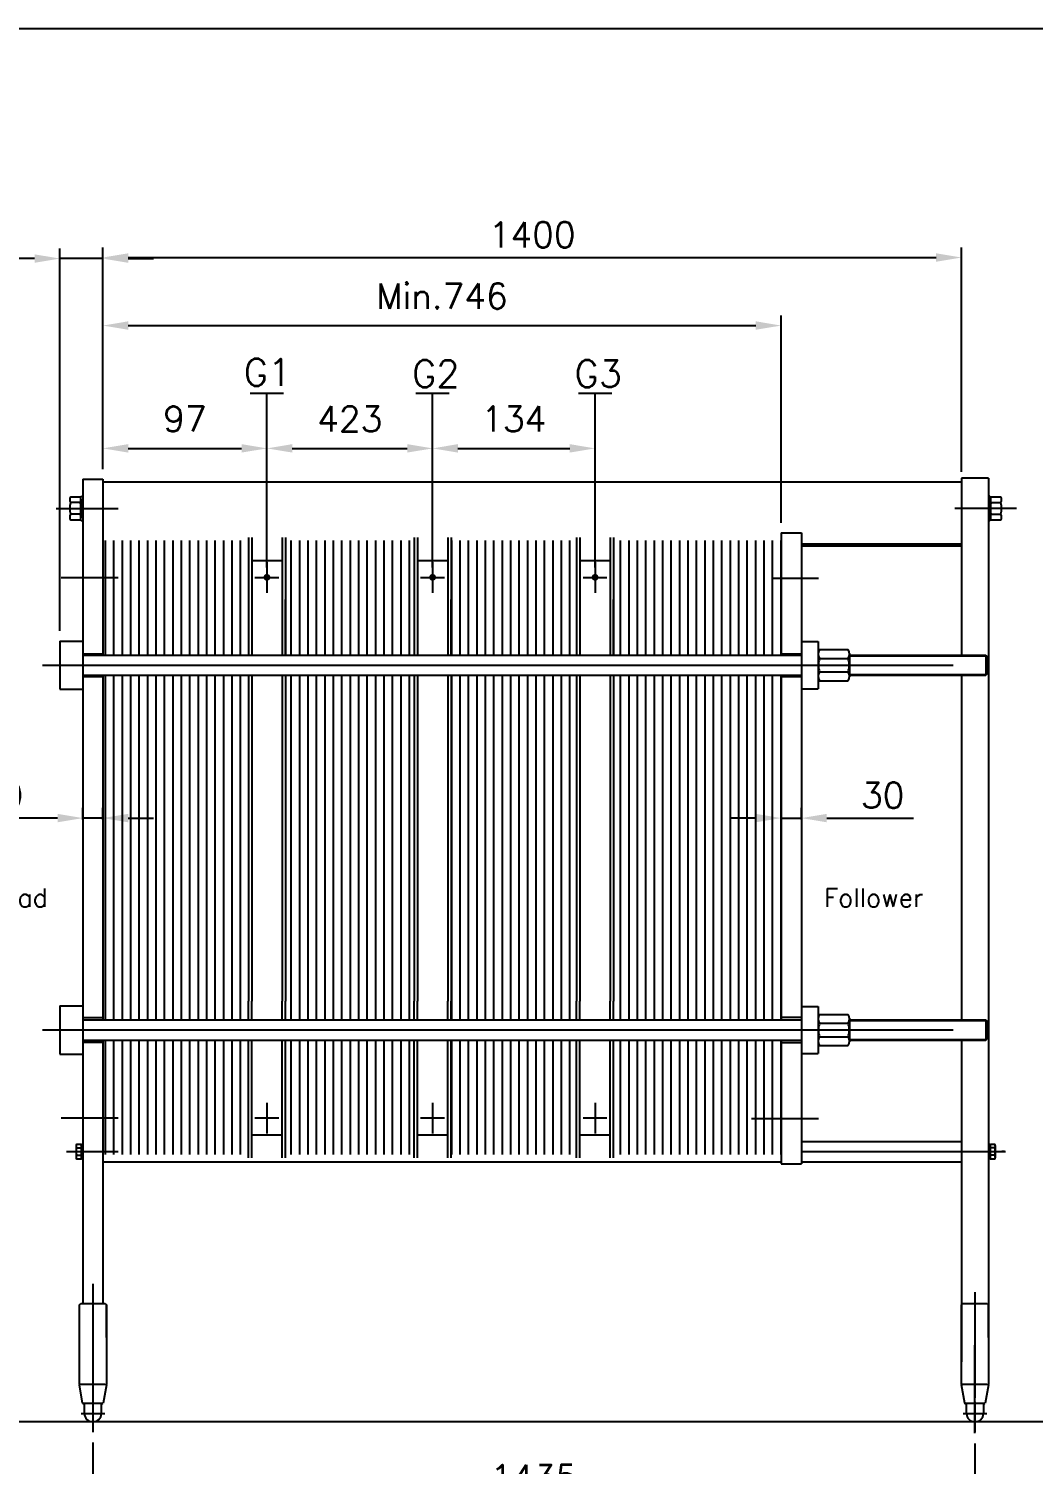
# Model space of a CAD drawing. Extents: x -206 to 10250, y 32 to 7175.
# Drawn here: x 2358 to 4943, y 3481 to 7175 of the extents above; entities that cross this region are included whole.
import ezdxf
from ezdxf.enums import TextEntityAlignment as Align

# ---------------------------------------------------------------- set-up
doc = ezdxf.new("R2010")
doc.units = 0
doc.header["$LTSCALE"] = 187.5
doc.header["$PDSIZE"] = 200
doc.linetypes.add('CENTER', pattern=[2, 1.25, -0.25, 0.25, -0.25])
doc.layers.get('DEFPOINTS').update_dxf_attribs({"linetype": 'CONTINUOUS'})
for name, color, linetype in [('csl', 1, 'CENTER'), ('dim', 1, 'CONTINUOUS'), ('fsl', 3, 'CONTINUOUS'), ('MAINFRAME', 7, 'CONTINUOUS'), ('SECTION4_DIM', 1, 'CONTINUOUS'), ('SECTION4_FSL', 3, 'CONTINUOUS'), ('SECTION4_HATCH', 4, 'CONTINUOUS'), ('SECTION4_TEXT', 2, 'CONTINUOUS'), ('text', 2, 'CONTINUOUS')]:
    doc.layers.add(name, color=color, linetype=linetype)
doc.styles.add('25', font='romans.shx', dxfattribs={"height": 62.5})
doc.styles.get("Standard").update_dxf_attribs({"font": 'romans'})
doc.dimstyles.get("Standard").update_dxf_attribs({"dimscale": 25, "dimtxt": 2.5, "dimasz": 2.5, "dimexe": 1, "dimexo": 1, "dimgap": 0.5, "dimtad": 1, "dimdec": 8, "dimdsep": 46, "dimtxsty": 'STANDARD', "dimcen": 3.5, "dimdle": 2, "dimclrd": 256, "dimclre": 256, "dimclrt": 2, "dimadec": 0, "dimazin": 0, "dimtfac": 0.72, "dimtmove": 0, "dimatfit": 0, "dimfxl": 1, "dimtolj": 1, "dimarcsym": 0})

# ---------------------------------------------------------------- blocks, each defined once
blk = doc.blocks.new('*d25_43')
at = {"layer": 'DEFPOINTS', "color": 0}
for p in [(3815.3, 6095.2), (3397.4, 5806.8), (3815.3, 5802)]:
    blk.add_point(p, dxfattribs=at)
at = {"layer": 'SECTION4_DIM', "lineweight": -2}
for p, q in [((3397.4, 5832.9), (3397.4, 6121.3)), ((3462.5, 6095.2), (3750.1, 6095.2)), ((3815.3, 5828.1), (3815.3, 6121.3))]:
    blk.add_line(p, q, dxfattribs=at)
at = {"layer": 'SECTION4_DIM'}
for points in [[(3462.5, 6106.1), (3462.5, 6084.4), (3397.4, 6095.2)], [(3750.1, 6106.1), (3750.1, 6084.4), (3815.3, 6095.2)]]:
    blk.add_solid(points, dxfattribs=at)
at = {"layer": 'SECTION4_DIM', "color": 2, "insert": (3606.3, 6171), "char_height": 65.19, "attachment_point": 5}
blk.add_mtext('\\A1;134', dxfattribs=at)
blk = doc.blocks.new('*d26_44')
at = {"layer": 'DEFPOINTS', "color": 0}
for p in [(3397.4, 6095.2), (2971.1, 5802), (3397.4, 5806.8)]:
    blk.add_point(p, dxfattribs=at)
at = {"layer": 'SECTION4_DIM', "lineweight": -2}
for p, q in [((2971.1, 5828.1), (2971.1, 6121.3)), ((3036.3, 6095.2), (3332.2, 6095.2)), ((3397.4, 5832.9), (3397.4, 6121.3))]:
    blk.add_line(p, q, dxfattribs=at)
at = {"layer": 'SECTION4_DIM'}
for points in [[(3036.3, 6106.1), (3036.3, 6084.4), (2971.1, 6095.2)], [(3332.2, 6106.1), (3332.2, 6084.4), (3397.4, 6095.2)]]:
    blk.add_solid(points, dxfattribs=at)
at = {"layer": 'SECTION4_DIM', "color": 2, "insert": (3184.2, 6171), "char_height": 65.19, "attachment_point": 5}
blk.add_mtext('\\A1;423', dxfattribs=at)
blk = doc.blocks.new('*d27_45')
at = {"layer": 'DEFPOINTS', "color": 0}
for p in [(2971.1, 6095.2), (2548.8, 6015.9), (2971.1, 5802)]:
    blk.add_point(p, dxfattribs=at)
at = {"layer": 'SECTION4_DIM', "lineweight": -2}
for p, q in [((2548.8, 6041.9), (2548.8, 6121.3)), ((2614, 6095.2), (2905.9, 6095.2)), ((2971.1, 5828.1), (2971.1, 6121.3))]:
    blk.add_line(p, q, dxfattribs=at)
at = {"layer": 'SECTION4_DIM'}
for points in [[(2614, 6106.1), (2614, 6084.4), (2548.8, 6095.2)], [(2905.9, 6106.1), (2905.9, 6084.4), (2971.1, 6095.2)]]:
    blk.add_solid(points, dxfattribs=at)
at = {"layer": 'SECTION4_DIM', "color": 2, "insert": (2759.9, 6171), "char_height": 65.19, "attachment_point": 5}
blk.add_mtext('\\A1;97', dxfattribs=at)
blk = doc.blocks.new('*d30_48')
at = {"layer": 'DEFPOINTS', "color": 0}
for p in [(2523.2, 3563.7), (4792.9, 3561), (4792.9, 3389)]:
    blk.add_point(p, dxfattribs=at)
at = {"layer": 'DIM', "lineweight": -2}
for p, q in [((2523.2, 3537.7), (2523.2, 3362.9)), ((4792.9, 3534.9), (4792.9, 3362.9)), ((2588.3, 3389), (4727.7, 3389))]:
    blk.add_line(p, q, dxfattribs=at)
at = {"layer": 'DIM'}
for points in [[(2588.3, 3399.8), (2588.3, 3378.1), (2523.2, 3389)], [(4727.7, 3399.8), (4727.7, 3378.1), (4792.9, 3389)]]:
    blk.add_solid(points, dxfattribs=at)
at = {"layer": 'DIM', "color": 2, "insert": (3658, 3447.6), "char_height": 65.19, "attachment_point": 5}
blk.add_mtext('\\A1;1435', dxfattribs=at)
blk = doc.blocks.new('*d32_50')
at = {"layer": 'DEFPOINTS', "color": 0}
for p in [(4758.2, 6586.3), (2548.8, 6015.9), (4758.2, 6008.5)]:
    blk.add_point(p, dxfattribs=at)
at = {"layer": 'DIM', "lineweight": -2}
for p, q in [((2548.8, 6041.9), (2548.8, 6612.4)), ((4758.2, 6034.6), (4758.2, 6612.4)), ((2614, 6586.3), (4693, 6586.3))]:
    blk.add_line(p, q, dxfattribs=at)
at = {"layer": 'DIM'}
for points in [[(2614, 6597.1), (2614, 6575.4), (2548.8, 6586.3)], [(4693, 6597.1), (4693, 6575.4), (4758.2, 6586.3)]]:
    blk.add_solid(points, dxfattribs=at)
at = {"layer": 'DIM', "color": 2, "insert": (3653.5, 6645), "char_height": 65.19, "attachment_point": 5}
blk.add_mtext('\\A1;1400', dxfattribs=at)
blk = doc.blocks.new('*d33_51')
at = {"layer": 'DEFPOINTS', "color": 0}
for p in [(4294.2, 6411.2), (2548.8, 6015.9), (4294.2, 5877.7)]:
    blk.add_point(p, dxfattribs=at)
at = {"layer": 'DIM', "lineweight": -2}
for p, q in [((2548.8, 6041.9), (2548.8, 6437.3)), ((4294.2, 5903.7), (4294.2, 6437.3)), ((2614, 6411.2), (4229, 6411.2))]:
    blk.add_line(p, q, dxfattribs=at)
at = {"layer": 'DIM'}
for points in [[(2614, 6422.1), (2614, 6400.4), (2548.8, 6411.2)], [(4229, 6422.1), (4229, 6400.4), (4294.2, 6411.2)]]:
    blk.add_solid(points, dxfattribs=at)
at = {"layer": 'DIM', "color": 2, "insert": (3421.5, 6487), "char_height": 65.186, "attachment_point": 5}
blk.add_mtext('\\A1;Min.746', dxfattribs=at)
blk = doc.blocks.new('*d1_19')
at = {"layer": 'DEFPOINTS', "color": 0}
for p in [(5761.9, 4372.7), (5398.2, 3590.9), (5570.6, 3590.9)]:
    blk.add_point(p, dxfattribs=at)
at = {"layer": 'DIM', "lineweight": -2}
for p, q in [((5735.8, 4372.7), (5372.1, 4372.7)), ((5398.2, 4307.6), (5398.2, 3656.1)), ((5544.6, 3590.9), (5372.1, 3590.9))]:
    blk.add_line(p, q, dxfattribs=at)
at = {"layer": 'DIM'}
for points in [[(5387.3, 4307.6), (5409, 4307.6), (5398.2, 4372.7)], [(5387.3, 3656.1), (5409, 3656.1), (5398.2, 3590.9)]]:
    blk.add_solid(points, dxfattribs=at)
at = {"layer": 'DIM', "color": 2, "insert": (5339.5, 3981.8), "char_height": 65.19, "attachment_point": 5, "rotation": 90}
blk.add_mtext('\\A1;450', dxfattribs=at)
blk = doc.blocks.new('*d2_20')
at = {"layer": 'DEFPOINTS', "color": 0}
for p in [(5100.6, 6015.4), (5784.5, 6015.4), (5684.5, 3590.9)]:
    blk.add_point(p, dxfattribs=at)
at = {"layer": 'DIM', "lineweight": -2}
for p, q in [((5758.4, 6015.4), (5074.5, 6015.4)), ((5100.6, 3656.1), (5100.6, 5950.2)), ((5658.4, 3590.9), (5074.5, 3590.9))]:
    blk.add_line(p, q, dxfattribs=at)
at = {"layer": 'DIM'}
for points in [[(5089.7, 5950.2), (5111.5, 5950.2), (5100.6, 6015.4)], [(5089.7, 3656.1), (5111.5, 3656.1), (5100.6, 3590.9)]]:
    blk.add_solid(points, dxfattribs=at)
at = {"layer": 'DIM', "color": 2, "insert": (5041.9, 4803.2), "char_height": 65.19, "attachment_point": 5, "rotation": 90}
blk.add_mtext('\\A1;1395', dxfattribs=at)
blk = doc.blocks.new('*d3_21')
at = {"layer": 'DEFPOINTS', "color": 0}
for p in [(5688.8, 3564.4), (6297.2, 3563.7), (6297.2, 3357.5)]:
    blk.add_point(p, dxfattribs=at)
at = {"layer": 'DIM', "lineweight": -2}
for p, q in [((5688.8, 3538.4), (5688.8, 3331.5)), ((6297.2, 3537.7), (6297.2, 3331.5)), ((5754, 3357.5), (6232.1, 3357.5))]:
    blk.add_line(p, q, dxfattribs=at)
at = {"layer": 'DIM'}
for points in [[(5754, 3368.4), (5754, 3346.7), (5688.8, 3357.5)], [(6232.1, 3368.4), (6232.1, 3346.7), (6297.2, 3357.5)]]:
    blk.add_solid(points, dxfattribs=at)
at = {"layer": 'DIM', "color": 2, "insert": (5993, 3416.2), "char_height": 65.19, "attachment_point": 5}
blk.add_mtext('\\A1;350', dxfattribs=at)
blk = doc.blocks.new('*d4_22')
at = {"layer": 'DEFPOINTS', "color": 0}
for p in [(2438.4, 6583.6), (2548.8, 6015.9), (2438.4, 5599.5)]:
    blk.add_point(p, dxfattribs=at)
at = {"layer": 'DIM', "lineweight": -2}
for p, q in [((2373.2, 6583.6), (2153.5, 6583.6)), ((2438.4, 5625.6), (2438.4, 6609.6)), ((2548.8, 6583.6), (2438.4, 6583.6)), ((2548.8, 6041.9), (2548.8, 6609.6)), ((2614, 6583.6), (2679.2, 6583.6))]:
    blk.add_line(p, q, dxfattribs=at)
at = {"layer": 'DIM'}
for points in [[(2373.2, 6594.4), (2373.2, 6572.7), (2438.4, 6583.6)], [(2614, 6594.4), (2614, 6572.7), (2548.8, 6583.6)]]:
    blk.add_solid(points, dxfattribs=at)
at = {"layer": 'DIM', "color": 2, "insert": (2230.8, 6642.2), "char_height": 65.19, "attachment_point": 5}
blk.add_mtext('\\A1;60', dxfattribs=at)
blk = doc.blocks.new('*d5_23')
at = {"layer": 'DEFPOINTS', "color": 0}
for p in [(2497.5, 5143.9), (2497.5, 5113.9), (2548.8, 5113.9)]:
    blk.add_point(p, dxfattribs=at)
at = {"layer": 'DIM', "lineweight": -2}
for p, q in [((2432.3, 5143.9), (2209.5, 5143.9)), ((2497.5, 5140), (2497.5, 5170)), ((2548.8, 5143.9), (2497.5, 5143.9)), ((2548.8, 5140), (2548.8, 5170)), ((2614, 5143.9), (2679.2, 5143.9))]:
    blk.add_line(p, q, dxfattribs=at)
at = {"layer": 'DIM'}
for points in [[(2432.3, 5154.8), (2432.3, 5133.1), (2497.5, 5143.9)], [(2614, 5154.8), (2614, 5133.1), (2548.8, 5143.9)]]:
    blk.add_solid(points, dxfattribs=at)
at = {"layer": 'DIM', "color": 2, "insert": (2288.3, 5202.6), "char_height": 65.19, "attachment_point": 5}
blk.add_mtext('\\A1;30', dxfattribs=at)
blk = doc.blocks.new('*d6_24')
at = {"layer": 'DEFPOINTS', "color": 0}
for p in [(4346.3, 5143.9), (4294.2, 5113.9), (4346.3, 5113.9)]:
    blk.add_point(p, dxfattribs=at)
at = {"layer": 'DIM', "lineweight": -2}
for p, q in [((4229, 5143.9), (4163.8, 5143.9)), ((4294.2, 5140), (4294.2, 5170)), ((4294.2, 5143.9), (4346.3, 5143.9)), ((4346.3, 5140), (4346.3, 5170)), ((4411.5, 5143.9), (4634.4, 5143.9))]:
    blk.add_line(p, q, dxfattribs=at)
at = {"layer": 'DIM'}
for points in [[(4229, 5154.8), (4229, 5133.1), (4294.2, 5143.9)], [(4411.5, 5154.8), (4411.5, 5133.1), (4346.3, 5143.9)]]:
    blk.add_solid(points, dxfattribs=at)
at = {"layer": 'DIM', "color": 2, "insert": (4555.5, 5202.6), "char_height": 65.19, "attachment_point": 5}
blk.add_mtext('\\A1;30', dxfattribs=at)
blk = doc.blocks.new('*d7_25')
at = {"layer": 'DEFPOINTS', "color": 0}
for p in [(6123.4, 6465.5), (5862.7, 5882.8), (6123.4, 5882.8)]:
    blk.add_point(p, dxfattribs=at)
at = {"layer": 'DIM', "lineweight": -2}
for p, q in [((5862.7, 5908.9), (5862.7, 6491.6)), ((5927.9, 6465.5), (6058.2, 6465.5)), ((6123.4, 5908.9), (6123.4, 6491.6))]:
    blk.add_line(p, q, dxfattribs=at)
at = {"layer": 'DIM'}
for points in [[(5927.9, 6476.4), (5927.9, 6454.6), (5862.7, 6465.5)], [(6058.2, 6476.4), (6058.2, 6454.6), (6123.4, 6465.5)]]:
    blk.add_solid(points, dxfattribs=at)
at = {"layer": 'DIM', "color": 2, "insert": (6001.8, 6524.2), "char_height": 65.19, "attachment_point": 5}
blk.add_mtext('\\A1;150', dxfattribs=at)
blk = doc.blocks.new('*d8_26')
at = {"layer": 'DEFPOINTS', "color": 0}
for p in [(6332, 6586.2), (5654.1, 5885.1), (6332, 5885.1)]:
    blk.add_point(p, dxfattribs=at)
at = {"layer": 'DIM', "lineweight": -2}
for p, q in [((5654.1, 5911.1), (5654.1, 6612.3)), ((6332, 5911.1), (6332, 6612.3)), ((5719.3, 6586.2), (6266.8, 6586.2))]:
    blk.add_line(p, q, dxfattribs=at)
at = {"layer": 'DIM'}
for points in [[(5719.3, 6597.1), (5719.3, 6575.4), (5654.1, 6586.2)], [(6266.8, 6597.1), (6266.8, 6575.4), (6332, 6586.2)]]:
    blk.add_solid(points, dxfattribs=at)
at = {"layer": 'DIM', "color": 2, "insert": (5993, 6644.9), "char_height": 65.19, "attachment_point": 5}
blk.add_mtext('\\A1;390', dxfattribs=at)
blk = doc.blocks.new('*d9_27')
at = {"layer": 'DEFPOINTS', "color": 0}
for p in [(5761.9, 5763.4), (5398.2, 4372.7), (5762.8, 4372.7)]:
    blk.add_point(p, dxfattribs=at)
at = {"layer": 'DIM', "lineweight": -2}
for p, q in [((5735.8, 5763.4), (5372.1, 5763.4)), ((5398.2, 5698.2), (5398.2, 4437.9)), ((5736.7, 4372.7), (5372.1, 4372.7))]:
    blk.add_line(p, q, dxfattribs=at)
at = {"layer": 'DIM'}
for points in [[(5387.3, 5698.2), (5409, 5698.2), (5398.2, 5763.4)], [(5387.3, 4437.9), (5409, 4437.9), (5398.2, 4372.7)]]:
    blk.add_solid(points, dxfattribs=at)
at = {"layer": 'DIM', "color": 2, "insert": (5339.5, 5068.1), "char_height": 65.19, "attachment_point": 5, "rotation": 90}
blk.add_mtext('\\A1;800', dxfattribs=at)

msp = doc.modelspace()

# ---------------------------------------------------------------- linework, layer by layer
at = {"layer": 'CSL', "ltscale": 10}
for p, q in [((2428.59356487, 5940.68242), (2588.5758666, 5940.68242)), ((4899.88297236, 5940.68242), (4740.78081918, 5940.68242)), ((2441.61896287, 5763.37588113), (2588.5758666, 5763.37588113)), ((4270.80018031, 5761.20300688), (4390.45757859, 5761.20300688)), ((2393.17354928, 5537.39695904), (4857.26084386, 5537.39695904)), ((2393.17354928, 4598.71528267), (4857.26084386, 4598.71528267)), ((2441.61896287, 4372.73636058), (2588.5758666, 4372.73636058)), ((4217.96597568, 4370.56348633), (4390.45757859, 4370.56348633)), ((2455.56325268, 4285.82139054), (2588.5758666, 4285.82139054)), ((4346.33317263, 4285.82139054), (4871.15327423, 4285.82139054)), ((4869.16852927, 4285.82139054), (4862.46177723, 4285.82139054)), ((2523.15729298, 3945.75136954), (2523.15729298, 3563.7875639)), ((4792.9298012, 3924.33112324), (4792.9298012, 3652.20044242)), ((2523.15729298, 3898.96986258), (2523.15729298, 3652.20044242)), ((4792.9298012, 3560.95054045), (4792.9298012, 3788.16824149)), ((2491.45978117, 3687.48805048), (2554.85480479, 3687.48805048)), ((2491.45978117, 3687.48805048), (2554.85480479, 3687.48805048)), ((4761.23228939, 3687.48805048), (4824.62731301, 3687.48805048)), ((4761.23228939, 3687.48805048), (4824.62731301, 3687.48805048)), ((2523.15729298, 3642.36278552), (2523.15729298, 3563.73625344)), ((2523.15729298, 3642.36278552), (2523.15729298, 3563.73625344)), ((4792.9298012, 3642.36278552), (4792.9298012, 3563.73625344)), ((4792.9298012, 3642.36278552), (4792.9298012, 3563.73625344)), ((2492.73705346, 3612.23037278), (2553.57753249, 3612.23037278)), ((2492.73705346, 3612.23037278), (2553.57753249, 3612.23037278)), ((4762.50956169, 3612.23037278), (4823.35004071, 3612.23037278)), ((4762.50956169, 3612.23037278), (4823.35004071, 3612.23037278))]:
    msp.add_line(p, q, dxfattribs=at)
at = {"layer": 'DIM'}
for p, q in [((4469.75243007, 5561.73315065), (4822.49485584, 5561.73315065)), ((4820.75655644, 5563.47145005), (4820.75655644, 5511.32246803)), ((4469.75243007, 5513.06076743), (4822.49485584, 5513.06076743)), ((4469.75243007, 4623.05147428), (4822.49485584, 4623.05147428)), ((4820.75655644, 4624.78977368), (4820.75655644, 4572.64079166)), ((4469.75243007, 4574.37909106), (4822.49485584, 4574.37909106))]:
    msp.add_line(p, q, dxfattribs=at)
at = {"layer": 'FSL'}
for p, q in [((2497.51737682, 6015.86386908), (2497.51737682, 3894.70402539)), ((2497.51737682, 6015.86386908), (2548.79720914, 6015.86386908)), ((2548.79720914, 6015.86386908), (2548.79720914, 5563.47145005)), ((4758.16381319, 6008.47609663), (2548.79720914, 6008.47609663)), ((4758.16381319, 6018.90589303), (4758.16381319, 5563.47145005)), ((4827.69578921, 6018.90589303), (4758.16381319, 6018.90589303)), ((4827.69578921, 6018.90589303), (4827.69578921, 3744.77570208)), ((2490.13581051, 5955.74304601), (2466.35935131, 5955.74304601)), ((2492.15397611, 5970.53487744), (2493.89227551, 5972.27317684)), ((2492.15397611, 5910.82996257), (2492.15397611, 5970.53487744)), ((2492.15397611, 5963.26814412), (2492.15397611, 5918.09669589)), ((2493.89227551, 5972.27317684), (2497.36887432, 5972.27317684)), ((4831.17238802, 5972.27317684), (4827.69578921, 5972.27317684)), ((4831.17238802, 5972.27317684), (4832.91068742, 5970.53487744)), ((4832.91068742, 5970.53487744), (4832.91068742, 5910.82996257)), ((4832.91068742, 5918.09669589), (4832.91068742, 5963.26814412)), ((4834.92885302, 5955.74304601), (4858.70531222, 5955.74304601)), ((2490.13581051, 5925.621794), (2466.35935131, 5925.621794)), ((2493.89227551, 5909.09166317), (2492.15397611, 5910.82996257)), ((4832.91068742, 5910.82996257), (4831.17238802, 5909.09166317)), ((4834.92885302, 5925.621794), (4858.70531222, 5925.621794)), ((2493.89227551, 5909.09166317), (2497.36887432, 5909.09166317)), ((4294.1841906, 5877.66906673), (4294.1841906, 5563.47145005)), ((4294.1841906, 5877.66906673), (4346.33317263, 5877.66906673)), ((4346.33317263, 5877.66906673), (4346.33317263, 5511.32246803)), ((4831.17238802, 5909.09166317), (4827.69578921, 5909.09166317)), ((4758.16381319, 5848.55255177), (4346.33317263, 5848.55255177)), ((4758.16381319, 5843.33765356), (4346.33317263, 5843.33765356)), ((2438.41519719, 5599.54116262), (2497.51737682, 5599.54116262)), ((2438.41519719, 5599.54116262), (2438.41519719, 5475.25275547)), ((4346.33317263, 5598.23743807), (4389.79065764, 5598.23743807)), ((4389.79065764, 5598.23743807), (4389.79065764, 5476.55648002)), ((2497.51737682, 5566.94804885), (2548.79720914, 5566.94804885)), ((2497.51737682, 5563.47145005), (4346.33317263, 5563.47145005)), ((4294.1841906, 5566.94804885), (4346.33317263, 5566.94804885)), ((4393.26725644, 5577.37784526), (4466.27583127, 5577.37784526)), ((4393.26725644, 5554.77995305), (4466.27583127, 5554.77995305)), ((4469.75243007, 5567.49142986), (4469.75243007, 5507.30248822)), ((4469.75243007, 5563.47145005), (4820.75655644, 5563.47145005)), ((4469.75243007, 5563.47145005), (4820.75655644, 5563.47145005)), ((4820.75655644, 5563.47145005), (4822.49485584, 5561.73315065)), ((4822.49485584, 5561.73315065), (4822.49485584, 5513.06076743)), ((2497.51737682, 5511.32246803), (4346.33317263, 5511.32246803)), ((2497.51737682, 5507.84586923), (2548.79720914, 5507.84586923)), ((2548.79720914, 5511.32246803), (2548.79720914, 4624.78977368)), ((4294.1841906, 5511.32246803), (4294.1841906, 4624.78977368)), ((4294.1841906, 5507.84586923), (4346.33317263, 5507.84586923)), ((4346.33317263, 5511.32246803), (4346.33317263, 4566.12216891)), ((4393.26725644, 5520.01396504), (4466.27583127, 5520.01396504)), ((4469.75243007, 5511.32246803), (4820.75655644, 5511.32246803)), ((4469.75243007, 5511.32246803), (4820.75655644, 5511.32246803)), ((4758.16381319, 5511.32246803), (4758.16381319, 4624.78977368)), ((4822.49485584, 5513.06076743), (4820.75655644, 5511.32246803)), ((2438.41519719, 5475.25275547), (2497.51737682, 5475.25275547)), ((4346.33317263, 5476.55648002), (4389.79065764, 5476.55648002)), ((4393.26725644, 5497.41607283), (4466.27583127, 5497.41607283)), ((2438.41519719, 4660.85948624), (2497.51737682, 4660.85948624)), ((2438.41519719, 4660.85948624), (2438.41519719, 4536.57107909)), ((4346.33317263, 4659.55576169), (4389.79065764, 4659.55576169)), ((4389.79065764, 4659.55576169), (4389.79065764, 4572.64079166)), ((2497.51737682, 4630.43924673), (2548.79720914, 4630.43924673)), ((2497.51737682, 4624.78977368), (4346.33317263, 4624.78977368)), ((4294.1841906, 4631.30839643), (4346.33317263, 4631.30839643)), ((4393.26725644, 4638.69616888), (4466.27583127, 4638.69616888)), ((4469.75243007, 4629.40054218), (4469.75243007, 4568.03002315)), ((4469.75243007, 4624.78977368), (4820.75655644, 4624.78977368)), ((4469.75243007, 4624.78977368), (4820.75655644, 4624.78977368)), ((4820.75655644, 4624.78977368), (4822.49485584, 4623.05147428)), ((4822.49485584, 4623.05147428), (4822.49485584, 4574.37909106)), ((4393.26725644, 4616.09827668), (4466.27583127, 4616.09827668)), ((4393.26725644, 4581.33228866), (4466.27583127, 4581.33228866)), ((2497.51737682, 4572.64079166), (4346.33317263, 4572.64079166)), ((2497.51737682, 4566.99131861), (2548.79720914, 4566.99131861)), ((2548.79720914, 4572.64079166), (2548.79720914, 3894.70402539)), ((4294.1841906, 4572.64079166), (4294.1841906, 4254.09742648)), ((4294.1841906, 4566.12216891), (4346.33317263, 4566.12216891)), ((4346.33317263, 4572.64079166), (4346.33317263, 4254.09742648)), ((4389.79065764, 4572.64079166), (4389.79065764, 4537.87480364)), ((4393.26725644, 4558.73439645), (4466.27583127, 4558.73439645)), ((4469.75243007, 4572.64079166), (4820.75655644, 4572.64079166)), ((4469.75243007, 4572.64079166), (4820.75655644, 4572.64079166)), ((4758.16381319, 4572.64079166), (4758.16381319, 3744.77570208)), ((4820.75655644, 4572.64079166), (4822.49485584, 4574.37909106)), ((2438.41519719, 4536.57107909), (2497.51737682, 4536.57107909)), ((4346.33317263, 4537.87480364), (4389.79065764, 4537.87480364)), ((2480.73591627, 4271.51709861), (2480.73591627, 4300.12568248)), ((2482.01408782, 4295.35978701), (2492.73018213, 4295.35978701)), ((2493.77316177, 4303.79382231), (2495.51146117, 4305.53212171)), ((2493.77316177, 4267.84895877), (2493.77316177, 4303.79382231)), ((2495.51146117, 4305.53212171), (2497.51737682, 4305.53212171)), ((4346.33317263, 4311.89588155), (4758.16381319, 4311.89588155)), ((4829.70170486, 4305.53212171), (4827.69578921, 4305.53212171)), ((4831.44000426, 4303.79382231), (4829.70170486, 4305.53212171)), ((4831.44000426, 4267.84895877), (4831.44000426, 4303.79382231)), ((4843.19907822, 4295.35978701), (4832.4829839, 4295.35978701)), ((4844.47724977, 4300.12568248), (4844.47724977, 4271.51709861)), ((2482.01408782, 4276.28299407), (2492.73018213, 4276.28299407)), ((2493.77316177, 4267.84895877), (2495.51146117, 4266.11065937)), ((2495.51146117, 4266.11065937), (2497.51737682, 4266.11065937)), ((2548.79720914, 4259.74689953), (4294.1841906, 4259.74689953)), ((4294.1841906, 4254.09742648), (4346.33317263, 4254.09742648)), ((4346.33317263, 4259.74689953), (4758.16381319, 4259.74689953)), ((4829.70170486, 4266.11065937), (4827.69578921, 4266.11065937)), ((4831.44000426, 4267.84895877), (4829.70170486, 4266.11065937)), ((4843.19907822, 4276.28299407), (4832.4829839, 4276.28299407)), ((2488.39130496, 3891.22742659), (2491.86790376, 3894.70402539)), ((2488.39130496, 3891.22742659), (2491.86790376, 3894.70402539)), ((2488.39130496, 3687.48805048), (2488.39130496, 3891.22742659)), ((2488.39130496, 3687.48805048), (2488.39130496, 3891.22742659)), ((2491.86790376, 3894.70402539), (2554.44668219, 3894.70402539)), ((2491.86790376, 3894.70402539), (2554.44668219, 3894.70402539)), ((2554.44668219, 3894.70402539), (2557.92328099, 3891.22742659)), ((2554.44668219, 3894.70402539), (2557.92328099, 3891.22742659)), ((2557.92328099, 3891.22742659), (2557.92328099, 3687.48805048)), ((2557.92328099, 3891.22742659), (2557.92328099, 3687.48805048)), ((2557.92328099, 3807.78905535), (2557.92328099, 3891.22742659)), ((4758.16381319, 3891.22742659), (4761.64041199, 3894.70402539)), ((4758.16381319, 3891.22742659), (4761.64041199, 3894.70402539)), ((4758.16381319, 3687.48805048), (4758.16381319, 3891.22742659)), ((4758.16381319, 3687.48805048), (4758.16381319, 3891.22742659)), ((4761.64041199, 3894.70402539), (4824.21919041, 3894.70402539)), ((4761.64041199, 3894.70402539), (4824.21919041, 3894.70402539)), ((4824.21919041, 3894.70402539), (4827.69578921, 3891.22742659)), ((4824.21919041, 3894.70402539), (4827.69578921, 3891.22742659)), ((4827.69578921, 3891.22742659), (4827.69578921, 3687.48805048)), ((4827.69578921, 3891.22742659), (4827.69578921, 3687.48805048)), ((4827.69578921, 3807.78905535), (4827.69578921, 3891.22742659)), ((2496.82951763, 3638.87216096), (2488.52334833, 3685.97878787)), ((2496.82951763, 3638.87216096), (2488.52334833, 3685.97878787)), ((2557.79123762, 3685.97878787), (2549.48506833, 3638.87216096)), ((2557.79123762, 3685.97878787), (2549.48506833, 3638.87216096)), ((4766.60202585, 3638.87216096), (4758.29585656, 3685.97878787)), ((4766.60202585, 3638.87216096), (4758.29585656, 3685.97878787)), ((4827.56374585, 3685.97878787), (4819.25757655, 3638.87216096)), ((4827.56374585, 3685.97878787), (4819.25757655, 3638.87216096)), ((2547.7731776, 3637.43571409), (2498.54140835, 3637.43571409)), ((2547.7731776, 3637.43571409), (2498.54140835, 3637.43571409)), ((2501.42855047, 3612.23037278), (2501.42855047, 3637.43571409)), ((2501.42855047, 3612.23037278), (2501.42855047, 3637.43571409)), ((2544.88603549, 3637.43571409), (2544.88603549, 3612.23037278)), ((2544.88603549, 3637.43571409), (2544.88603549, 3612.23037278)), ((4817.54568583, 3637.43571409), (4768.31391658, 3637.43571409)), ((4817.54568583, 3637.43571409), (4768.31391658, 3637.43571409)), ((4771.20105869, 3612.23037278), (4771.20105869, 3637.43571409)), ((4771.20105869, 3612.23037278), (4771.20105869, 3637.43571409)), ((4814.65854371, 3637.43571409), (4814.65854371, 3612.23037278)), ((4814.65854371, 3637.43571409), (4814.65854371, 3612.23037278)), ((413.33596145, 3590.93620512), (6642.69400126, 3590.93620512))]:
    msp.add_line(p, q, dxfattribs=at)
for points in [[(2490.13581051, 5970.79845712, -0.268098402), (2490.13581051, 5955.74304601, -0.1340027701), (2490.13581051, 5925.621794, -0.268098402), (2490.13581051, 5910.56638289), (2466.35935131, 5910.56638289, -0.268098402), (2466.35935131, 5925.621794, -0.1340027701), (2466.35935131, 5955.74304601, -0.268098402), (2466.35935131, 5970.79845712)], [(4834.92885302, 5910.56638289, -0.268098402), (4834.92885302, 5925.621794, -0.1340027701), (4834.92885302, 5955.74304601, -0.268098402), (4834.92885302, 5970.79845712), (4858.70531222, 5970.79845712, -0.268098402), (4858.70531222, 5955.74304601, -0.1340027701), (4858.70531222, 5925.621794, -0.268098402), (4858.70531222, 5910.56638289)], [(2492.73018213, 4266.74790037), (2482.01408782, 4266.74790037, -0.268098402), (2482.01408782, 4276.28299407, -0.1340027701), (2482.01408782, 4295.35978701, -0.268098402), (2482.01408782, 4304.89488072), (2492.73018213, 4304.89488072)], [(4832.4829839, 4304.89488072), (4843.19907822, 4304.89488072, -0.268098402), (4843.19907822, 4295.35978701, -0.1340027701), (4843.19907822, 4276.28299407, -0.268098402), (4843.19907822, 4266.74790037), (4832.4829839, 4266.74790037)]]:
    msp.add_lwpolyline(points, format="xyb", close=True, dxfattribs=at)
for points in [[(2492.73018213, 4269.65520612), (2493.77316177, 4270.69818576), (2493.77316177, 4300.94459533), (2492.73018213, 4301.98757497)], [(4832.4829839, 4301.98757497), (4831.44000426, 4300.94459533), (4831.44000426, 4270.69818576), (4832.4829839, 4269.65520612)]]:
    msp.add_lwpolyline(points, dxfattribs=at)
for centre, radius, start, end in [((4409.60279116, 5566.07889915), 19.86242376, 145.3292046193, 214.6707953806), ((4434.98644206, 5537.39695904), 45.19578442, 157.380135052, 202.619864948), ((4449.94029655, 5566.07889915), 19.86242376, 325.3292046194, 34.6707953806), ((4424.55664566, 5537.39695904), 45.19578442, 337.380135052, 22.619864948), ((4409.60279116, 5508.71501893), 19.86242376, 145.3292046193, 214.6707953806), ((4449.94029655, 5508.71501893), 19.86242376, 325.3292046194, 34.6707953806), ((4409.31255842, 4627.39722278), 19.62442097, 144.8471646976, 215.1528353024), ((4450.2305293, 4627.39722278), 19.62442097, 324.8471646976, 35.1528353024), ((4409.31255842, 4570.03334256), 19.62442097, 144.8471646976, 215.1528353024), ((4434.98644206, 4598.71528267), 45.19578442, 157.380135052, 202.619864948), ((4424.55664566, 4598.71528267), 45.19578442, 337.380135052, 22.619864948), ((4450.2305293, 4570.03334256), 19.62442097, 324.8471646976, 35.1528353024), ((2497.08280197, 3687.48805048), 8.691497, 180, 190), ((2497.08280197, 3687.48805048), 8.691497, 180, 190), ((2549.23178399, 3687.48805048), 8.691497, 350, 360), ((2549.23178399, 3687.48805048), 8.691497, 350, 360), ((4766.85531019, 3687.48805048), 8.691497, 180, 190), ((4766.85531019, 3687.48805048), 8.691497, 180, 190), ((4819.00429221, 3687.48805048), 8.691497, 350, 360), ((4819.00429221, 3687.48805048), 8.691497, 350, 360), ((2498.54140835, 3639.17401349), 1.7382994, 190, 270), ((2498.54140835, 3639.17401349), 1.7382994, 190, 270), ((2547.7731776, 3639.17401349), 1.7382994, 270, 350), ((2547.7731776, 3639.17401349), 1.7382994, 270, 350), ((4768.31391658, 3639.17401349), 1.7382994, 190, 270), ((4768.31391658, 3639.17401349), 1.7382994, 190, 270), ((4817.54568583, 3639.17401349), 1.7382994, 270, 350), ((4817.54568583, 3639.17401349), 1.7382994, 270, 350), ((2523.15729298, 3612.23037278), 21.72874251, 180, 0), ((2523.15729298, 3612.23037278), 21.72874251, 180, 0), ((4792.9298012, 3612.23037278), 21.72874251, 180, 0), ((4792.9298012, 3612.23037278), 21.72874251, 180, 0)]:
    msp.add_arc(centre, radius, start, end, dxfattribs=at)
at = {"layer": 'MAINFRAME'}
msp.add_lwpolyline([(249.99998879, 250.00000843), (10249.99998879, 250.00000843), (10249.99998879, 7175.00000843), (249.99998879, 7175.00000843)], close=True, dxfattribs=at)
at = {"layer": 'SECTION4_DIM'}
for p, q in [((3014.00262704, 6236.37059746), (2928.18165168, 6236.37059746)), ((2971.09213936, 5788.80761043), (2971.09213936, 6236.37059746)), ((3440.26464298, 6236.37059746), (3354.44366763, 6236.37059746)), ((3397.35415531, 5788.80761043), (3397.35415531, 6236.37059746)), ((3858.21382471, 6236.37059746), (3772.39284935, 6236.37059746)), ((3815.30333703, 5788.80761043), (3815.30333703, 6236.37059746)), ((2971.09213936, 5960.22159563), (2971.09213936, 6034.67851764)), ((2971.09213936, 5960.22159563), (2971.09213936, 6034.67851764)), ((3397.35415531, 5960.22159563), (3397.35415531, 6034.67851764)), ((3397.35415531, 5960.22159563), (3397.35415531, 6034.67851764)), ((3815.30333703, 5960.22159563), (3815.30333703, 6034.67851764)), ((3815.30333703, 5960.22159563), (3815.30333703, 6034.67851764)), ((3815.30333703, 5960.22159563), (3815.30333703, 6034.67851764)), ((3815.30333703, 5960.22159563), (3815.30333703, 6034.67851764)), ((3815.30333703, 5960.22159563), (3815.30333703, 6034.67851764)), ((3815.30333703, 5960.22159563), (3815.30333703, 6034.67851764)), ((3815.30333703, 5960.22159563), (3815.30333703, 6034.67851764)), ((2971.09213936, 5802.0033343), (2971.09213936, 5723.40285661)), ((3397.35415531, 5802.0033343), (3397.35415531, 5723.40285661)), ((3815.30333703, 5802.0033343), (3815.30333703, 5723.40285661)), ((2940.18440588, 5763.37588113), (3001.34243769, 5763.37588113)), ((3366.44642183, 5763.37588113), (3427.60445364, 5763.37588113)), ((3784.39560355, 5763.37588113), (3845.55363536, 5763.37588113)), ((2971.09213936, 4411.36381374), (2971.09213936, 4332.76333606)), ((3397.35415531, 4411.36381374), (3397.35415531, 4332.76333606)), ((3815.30333703, 4411.36381374), (3815.30333703, 4332.76333606)), ((2940.18440588, 4372.73636058), (3001.34243769, 4372.73636058)), ((3366.44642183, 4372.73636058), (3427.60445364, 4372.73636058)), ((3784.39560355, 4372.73636058), (3845.55363536, 4372.73636058))]:
    msp.add_line(p, q, dxfattribs=at)
at = {"layer": 'SECTION4_DIM', "const_width": 8.691497}
for points in [[(2966.74639086, 5763.37588113, 1), (2975.43788786, 5763.37588113, 1)], [(3393.00840681, 5763.37588113, 1), (3401.69990381, 5763.37588113, 1)], [(3810.95758853, 5763.37588113, 1), (3819.64908553, 5763.37588113, 1)]]:
    msp.add_lwpolyline(points, format="xyb", close=True, dxfattribs=at)
at = {"layer": 'SECTION4_FSL'}
for p, q in [((2923.28890584, 5865.93554577), (2923.28890584, 5563.47145005)), ((2931.98040284, 5865.93554577), (2931.98040284, 5563.47145005)), ((3010.20387588, 5865.93554577), (3010.20387588, 5563.47145005)), ((3018.89537288, 5865.93554577), (3018.89537288, 5563.47145005)), ((3349.55092179, 5865.93554577), (3349.55092179, 5563.47145005)), ((3358.24241879, 5865.93554577), (3358.24241879, 5563.47145005)), ((3436.46589182, 5865.93554577), (3436.46589182, 5563.47145005)), ((3445.15738883, 5865.93554577), (3445.15738883, 5563.47145005)), ((3767.50010351, 5865.93554577), (3767.50010351, 5563.47145005)), ((3776.19160051, 5865.93554577), (3776.19160051, 5563.47145005)), ((3854.41507354, 5865.93554577), (3854.41507354, 5563.47145005)), ((3863.10657055, 5865.93554577), (3863.10657055, 5563.47145005)), ((2931.98040284, 5806.83336615), (3010.20387588, 5806.83336615)), ((3358.24241879, 5806.83336615), (3436.46589182, 5806.83336615)), ((3776.19160051, 5806.83336615), (3854.41507354, 5806.83336615)), ((3018.89537288, 5563.47145005), (3018.89537288, 5706.4700001)), ((3445.15738883, 5563.47145005), (3445.15738883, 5706.4700001)), ((3863.10657055, 5563.47145005), (3863.10657055, 5706.4700001)), ((2923.28890584, 5511.32246803), (2923.28890584, 4672.45050371)), ((2931.98040284, 5511.32246803), (2931.98040284, 4672.45050371)), ((3010.20387588, 5511.32246803), (3010.20387588, 4672.45050371)), ((3018.89537288, 5511.32246803), (3018.89537288, 4672.45050371)), ((3349.55092179, 5511.32246803), (3349.55092179, 4672.45050371)), ((3358.24241879, 5511.32246803), (3358.24241879, 4672.45050371)), ((3436.46589182, 5511.32246803), (3436.46589182, 4672.45050371)), ((3445.15738883, 5511.32246803), (3445.15738883, 4672.45050371)), ((3767.50010351, 5511.32246803), (3767.50010351, 4672.45050371)), ((3776.19160051, 5511.32246803), (3776.19160051, 4672.45050371)), ((3854.41507354, 5511.32246803), (3854.41507354, 4672.45050371)), ((3863.10657055, 5511.32246803), (3863.10657055, 4672.45050371)), ((2923.28890584, 4624.78977368), (2923.28890584, 4672.45050371)), ((2931.98040284, 4624.78977368), (2931.98040284, 4672.45050371)), ((3010.20387588, 4624.78977368), (3010.20387588, 4672.45050371)), ((3018.89537288, 4624.78977368), (3018.89537288, 4672.45050371)), ((3349.55092179, 4624.78977368), (3349.55092179, 4672.45050371)), ((3358.24241879, 4624.78977368), (3358.24241879, 4672.45050371)), ((3436.46589182, 4624.78977368), (3436.46589182, 4672.45050371)), ((3445.15738883, 4624.78977368), (3445.15738883, 4672.45050371)), ((3767.50010351, 4624.78977368), (3767.50010351, 4672.45050371)), ((3776.19160051, 4624.78977368), (3776.19160051, 4672.45050371)), ((3854.41507354, 4624.78977368), (3854.41507354, 4672.45050371)), ((3863.10657055, 4624.78977368), (3863.10657055, 4672.45050371)), ((2923.28890584, 4270.17669594), (2923.28890584, 4572.64079166)), ((2931.98040284, 4270.17669594), (2931.98040284, 4572.64079166)), ((3010.20387588, 4270.17669594), (3010.20387588, 4572.64079166)), ((3018.89537288, 4270.17669594), (3018.89537288, 4572.64079166)), ((3349.55092179, 4270.17669594), (3349.55092179, 4572.64079166)), ((3358.24241879, 4270.17669594), (3358.24241879, 4572.64079166)), ((3436.46589182, 4270.17669594), (3436.46589182, 4572.64079166)), ((3445.15738883, 4270.17669594), (3445.15738883, 4572.64079166)), ((3767.50010351, 4270.17669594), (3767.50010351, 4572.64079166)), ((3776.19160051, 4270.17669594), (3776.19160051, 4572.64079166)), ((3854.41507354, 4270.17669594), (3854.41507354, 4572.64079166)), ((3863.10657055, 4270.17669594), (3863.10657055, 4572.64079166)), ((2931.98040284, 4329.27887556), (3010.20387588, 4329.27887556)), ((3358.24241879, 4329.27887556), (3436.46589182, 4329.27887556)), ((3776.19160051, 4329.27887556), (3854.41507354, 4329.27887556))]:
    msp.add_line(p, q, dxfattribs=at)
at = {"layer": 'SECTION4_HATCH'}
for p, q in [((2555.70490037, 5563.47145005), (2555.70490037, 5858.11319847)), ((2577.43364287, 5563.47145005), (2577.43364287, 5858.11319847)), ((2599.16238538, 5563.47145005), (2599.16238538, 5858.11319847)), ((2620.89112789, 5563.47145005), (2620.89112789, 5858.11319847)), ((2642.6198704, 5563.47145005), (2642.6198704, 5858.11319847)), ((2664.34861291, 5563.47145005), (2664.34861291, 5858.11319847)), ((2686.07735542, 5563.47145005), (2686.07735542, 5858.11319847)), ((2707.80609793, 5563.47145005), (2707.80609793, 5858.11319847)), ((2729.53484043, 5563.47145005), (2729.53484043, 5858.11319847)), ((2751.26358294, 5563.47145005), (2751.26358294, 5858.11319847)), ((2772.99232545, 5563.47145005), (2772.99232545, 5858.11319847)), ((2794.72106796, 5563.47145005), (2794.72106796, 5858.11319847)), ((2816.44981047, 5563.47145005), (2816.44981047, 5858.11319847)), ((2838.17855298, 5563.47145005), (2838.17855298, 5858.11319847)), ((2859.90729549, 5563.47145005), (2859.90729549, 5858.11319847)), ((2881.636038, 5563.47145005), (2881.636038, 5858.11319847)), ((2903.3647805, 5563.47145005), (2903.3647805, 5858.11319847)), ((3033.73723556, 5563.47145005), (3033.73723556, 5858.11319847)), ((3055.46597806, 5563.47145005), (3055.46597806, 5858.11319847)), ((3077.19472057, 5563.47145005), (3077.19472057, 5858.11319847)), ((3098.92346308, 5563.47145005), (3098.92346308, 5858.11319847)), ((3120.65220559, 5563.47145005), (3120.65220559, 5858.11319847)), ((3120.65220559, 5563.47145005), (3120.65220559, 5858.11319847)), ((3142.3809481, 5563.47145005), (3142.3809481, 5858.11319847)), ((3164.10969061, 5563.47145005), (3164.10969061, 5858.11319847)), ((3185.83843312, 5563.47145005), (3185.83843312, 5858.11319847)), ((3207.56717563, 5563.47145005), (3207.56717563, 5858.11319847)), ((3229.29591813, 5563.47145005), (3229.29591813, 5858.11319847)), ((3251.02466064, 5563.47145005), (3251.02466064, 5858.11319847)), ((3272.75340315, 5563.47145005), (3272.75340315, 5858.11319847)), ((3294.48214566, 5563.47145005), (3294.48214566, 5858.11319847)), ((3316.21088817, 5563.47145005), (3316.21088817, 5858.11319847)), ((3337.93963068, 5563.47145005), (3337.93963068, 5858.11319847)), ((3446.58334322, 5563.47145005), (3446.58334322, 5858.11319847)), ((3468.31208573, 5563.47145005), (3468.31208573, 5858.11319847)), ((3490.04082824, 5563.47145005), (3490.04082824, 5858.11319847)), ((3511.76957075, 5563.47145005), (3511.76957075, 5858.11319847)), ((3533.49831325, 5563.47145005), (3533.49831325, 5858.11319847)), ((3555.22705576, 5563.47145005), (3555.22705576, 5858.11319847)), ((3576.95579827, 5563.47145005), (3576.95579827, 5858.11319847)), ((3598.68454078, 5563.47145005), (3598.68454078, 5858.11319847)), ((3620.41328329, 5563.47145005), (3620.41328329, 5858.11319847)), ((3642.1420258, 5563.47145005), (3642.1420258, 5858.11319847)), ((3663.87076831, 5563.47145005), (3663.87076831, 5858.11319847)), ((3685.59951082, 5563.47145005), (3685.59951082, 5858.11319847)), ((3707.32825332, 5563.47145005), (3707.32825332, 5858.11319847)), ((3729.05699583, 5563.47145005), (3729.05699583, 5858.11319847)), ((3750.78573834, 5563.47145005), (3750.78573834, 5858.11319847)), ((3881.15819339, 5563.47145005), (3881.15819339, 5858.11319847)), ((3902.8869359, 5563.47145005), (3902.8869359, 5858.11319847)), ((3924.61567841, 5563.47145005), (3924.61567841, 5858.11319847)), ((3946.34442092, 5563.47145005), (3946.34442092, 5858.11319847)), ((3968.07316343, 5563.47145005), (3968.07316343, 5858.11319847)), ((3989.80190594, 5563.47145005), (3989.80190594, 5858.11319847)), ((4011.53064845, 5563.47145005), (4011.53064845, 5858.11319847)), ((4033.25939095, 5563.47145005), (4033.25939095, 5858.11319847)), ((4054.98813346, 5563.47145005), (4054.98813346, 5858.11319847)), ((4076.71687597, 5563.47145005), (4076.71687597, 5858.11319847)), ((4098.44561848, 5563.47145005), (4098.44561848, 5858.11319847)), ((4120.17436099, 5563.47145005), (4120.17436099, 5858.11319847)), ((4141.9031035, 5563.47145005), (4141.9031035, 5858.11319847)), ((4163.63184601, 5563.47145005), (4163.63184601, 5858.11319847)), ((4185.36058851, 5563.47145005), (4185.36058851, 5858.11319847)), ((4207.08933102, 5563.47145005), (4207.08933102, 5858.11319847)), ((4228.81807353, 5563.47145005), (4228.81807353, 5858.11319847)), ((4250.54681604, 5563.47145005), (4250.54681604, 5858.11319847)), ((4272.27555855, 5563.47145005), (4272.27555855, 5858.11319847)), ((4294.00430106, 5563.47145005), (4294.00430106, 5858.11319847)), ((2555.70490037, 4624.78977368), (2555.70490037, 5511.32246803)), ((2577.43364287, 4624.78977368), (2577.43364287, 5511.32246803)), ((2599.16238538, 4624.78977368), (2599.16238538, 5511.32246803)), ((2620.89112789, 4624.78977368), (2620.89112789, 5511.32246803)), ((2642.6198704, 4624.78977368), (2642.6198704, 5511.32246803)), ((2664.34861291, 4624.78977368), (2664.34861291, 5511.32246803)), ((2686.07735542, 4624.78977368), (2686.07735542, 5511.32246803)), ((2707.80609793, 4624.78977368), (2707.80609793, 5511.32246803)), ((2729.53484043, 4624.78977368), (2729.53484043, 5511.32246803)), ((2751.26358294, 4624.78977368), (2751.26358294, 5511.32246803)), ((2772.99232545, 4624.78977368), (2772.99232545, 5511.32246803)), ((2794.72106796, 4624.78977368), (2794.72106796, 5511.32246803)), ((2816.44981047, 4624.78977368), (2816.44981047, 5511.32246803)), ((2838.17855298, 4624.78977368), (2838.17855298, 5511.32246803)), ((2859.90729549, 4624.78977368), (2859.90729549, 5511.32246803)), ((2881.636038, 4624.78977368), (2881.636038, 5511.32246803)), ((2903.3647805, 4624.78977368), (2903.3647805, 5511.32246803)), ((3033.73723556, 4624.78977368), (3033.73723556, 5511.32246803)), ((3055.46597806, 4624.78977368), (3055.46597806, 5511.32246803)), ((3077.19472057, 4624.78977368), (3077.19472057, 5511.32246803)), ((3098.92346308, 4624.78977368), (3098.92346308, 5511.32246803)), ((3120.65220559, 4624.78977368), (3120.65220559, 5511.32246803)), ((3120.65220559, 4624.78977368), (3120.65220559, 5511.32246803)), ((3142.3809481, 4624.78977368), (3142.3809481, 5511.32246803)), ((3164.10969061, 4624.78977368), (3164.10969061, 5511.32246803)), ((3185.83843312, 4624.78977368), (3185.83843312, 5511.32246803)), ((3207.56717563, 4624.78977368), (3207.56717563, 5511.32246803)), ((3229.29591813, 4624.78977368), (3229.29591813, 5511.32246803)), ((3251.02466064, 4624.78977368), (3251.02466064, 5511.32246803)), ((3272.75340315, 4624.78977368), (3272.75340315, 5511.32246803)), ((3294.48214566, 4624.78977368), (3294.48214566, 5511.32246803)), ((3316.21088817, 4624.78977368), (3316.21088817, 5511.32246803)), ((3337.93963068, 4624.78977368), (3337.93963068, 5511.32246803)), ((3446.58334322, 4624.78977368), (3446.58334322, 5511.32246803)), ((3468.31208573, 4624.78977368), (3468.31208573, 5511.32246803)), ((3490.04082824, 4624.78977368), (3490.04082824, 5511.32246803)), ((3511.76957075, 4624.78977368), (3511.76957075, 5511.32246803)), ((3533.49831325, 4624.78977368), (3533.49831325, 5511.32246803)), ((3555.22705576, 4624.78977368), (3555.22705576, 5511.32246803)), ((3576.95579827, 4624.78977368), (3576.95579827, 5511.32246803)), ((3598.68454078, 4624.78977368), (3598.68454078, 5511.32246803)), ((3620.41328329, 4624.78977368), (3620.41328329, 5511.32246803)), ((3642.1420258, 4624.78977368), (3642.1420258, 5511.32246803)), ((3663.87076831, 4624.78977368), (3663.87076831, 5511.32246803)), ((3685.59951082, 4624.78977368), (3685.59951082, 5511.32246803)), ((3707.32825332, 4624.78977368), (3707.32825332, 5511.32246803)), ((3729.05699583, 4624.78977368), (3729.05699583, 5511.32246803)), ((3750.78573834, 4624.78977368), (3750.78573834, 5511.32246803)), ((3881.15819339, 4624.78977368), (3881.15819339, 5511.32246803)), ((3902.8869359, 4624.78977368), (3902.8869359, 5511.32246803)), ((3924.61567841, 4624.78977368), (3924.61567841, 5511.32246803)), ((3946.34442092, 4624.78977368), (3946.34442092, 5511.32246803)), ((3968.07316343, 4624.78977368), (3968.07316343, 5511.32246803)), ((3989.80190594, 4624.78977368), (3989.80190594, 5511.32246803)), ((4011.53064845, 4624.78977368), (4011.53064845, 5511.32246803)), ((4033.25939095, 4624.78977368), (4033.25939095, 5511.32246803)), ((4054.98813346, 4624.78977368), (4054.98813346, 5511.32246803)), ((4076.71687597, 4624.78977368), (4076.71687597, 5511.32246803)), ((4098.44561848, 4624.78977368), (4098.44561848, 5511.32246803)), ((4120.17436099, 4624.78977368), (4120.17436099, 5511.32246803)), ((4141.9031035, 4624.78977368), (4141.9031035, 5511.32246803)), ((4163.63184601, 4624.78977368), (4163.63184601, 5511.32246803)), ((4185.36058851, 4624.78977368), (4185.36058851, 5511.32246803)), ((4207.08933102, 4624.78977368), (4207.08933102, 5511.32246803)), ((4228.81807353, 4624.78977368), (4228.81807353, 5511.32246803)), ((4250.54681604, 4624.78977368), (4250.54681604, 5511.32246803)), ((4272.27555855, 4624.78977368), (4272.27555855, 5511.32246803)), ((4294.00430106, 4624.78977368), (4294.00430106, 5511.32246803)), ((2555.70490037, 4277.99904324), (2555.70490037, 4572.64079166)), ((2577.43364287, 4277.99904324), (2577.43364287, 4572.64079166)), ((2599.16238538, 4277.99904324), (2599.16238538, 4572.64079166)), ((2620.89112789, 4277.99904324), (2620.89112789, 4572.64079166)), ((2642.6198704, 4277.99904324), (2642.6198704, 4572.64079166)), ((2664.34861291, 4277.99904324), (2664.34861291, 4572.64079166)), ((2686.07735542, 4277.99904324), (2686.07735542, 4572.64079166)), ((2707.80609793, 4277.99904324), (2707.80609793, 4572.64079166)), ((2729.53484043, 4277.99904324), (2729.53484043, 4572.64079166)), ((2751.26358294, 4277.99904324), (2751.26358294, 4572.64079166)), ((2772.99232545, 4277.99904324), (2772.99232545, 4572.64079166)), ((2794.72106796, 4277.99904324), (2794.72106796, 4572.64079166)), ((2816.44981047, 4277.99904324), (2816.44981047, 4572.64079166)), ((2838.17855298, 4277.99904324), (2838.17855298, 4572.64079166)), ((2859.90729549, 4277.99904324), (2859.90729549, 4572.64079166)), ((2881.636038, 4277.99904324), (2881.636038, 4572.64079166)), ((2903.3647805, 4277.99904324), (2903.3647805, 4572.64079166)), ((3033.73723556, 4277.99904324), (3033.73723556, 4572.64079166)), ((3055.46597806, 4277.99904324), (3055.46597806, 4572.64079166)), ((3077.19472057, 4277.99904324), (3077.19472057, 4572.64079166)), ((3098.92346308, 4277.99904324), (3098.92346308, 4572.64079166)), ((3120.65220559, 4277.99904324), (3120.65220559, 4572.64079166)), ((3120.65220559, 4277.99904324), (3120.65220559, 4572.64079166)), ((3142.3809481, 4277.99904324), (3142.3809481, 4572.64079166)), ((3164.10969061, 4277.99904324), (3164.10969061, 4572.64079166)), ((3185.83843312, 4277.99904324), (3185.83843312, 4572.64079166)), ((3207.56717563, 4277.99904324), (3207.56717563, 4572.64079166)), ((3229.29591813, 4277.99904324), (3229.29591813, 4572.64079166)), ((3251.02466064, 4277.99904324), (3251.02466064, 4572.64079166)), ((3272.75340315, 4277.99904324), (3272.75340315, 4572.64079166)), ((3294.48214566, 4277.99904324), (3294.48214566, 4572.64079166)), ((3316.21088817, 4277.99904324), (3316.21088817, 4572.64079166)), ((3337.93963068, 4277.99904324), (3337.93963068, 4572.64079166)), ((3446.58334322, 4277.99904324), (3446.58334322, 4572.64079166)), ((3468.31208573, 4277.99904324), (3468.31208573, 4572.64079166)), ((3490.04082824, 4277.99904324), (3490.04082824, 4572.64079166)), ((3511.76957075, 4277.99904324), (3511.76957075, 4572.64079166)), ((3533.49831325, 4277.99904324), (3533.49831325, 4572.64079166)), ((3555.22705576, 4277.99904324), (3555.22705576, 4572.64079166)), ((3576.95579827, 4277.99904324), (3576.95579827, 4572.64079166)), ((3598.68454078, 4277.99904324), (3598.68454078, 4572.64079166)), ((3620.41328329, 4277.99904324), (3620.41328329, 4572.64079166)), ((3642.1420258, 4277.99904324), (3642.1420258, 4572.64079166)), ((3663.87076831, 4277.99904324), (3663.87076831, 4572.64079166)), ((3685.59951082, 4277.99904324), (3685.59951082, 4572.64079166)), ((3707.32825332, 4277.99904324), (3707.32825332, 4572.64079166)), ((3729.05699583, 4277.99904324), (3729.05699583, 4572.64079166)), ((3750.78573834, 4277.99904324), (3750.78573834, 4572.64079166)), ((3881.15819339, 4277.99904324), (3881.15819339, 4572.64079166)), ((3902.8869359, 4277.99904324), (3902.8869359, 4572.64079166)), ((3924.61567841, 4277.99904324), (3924.61567841, 4572.64079166)), ((3946.34442092, 4277.99904324), (3946.34442092, 4572.64079166)), ((3968.07316343, 4277.99904324), (3968.07316343, 4572.64079166)), ((3989.80190594, 4277.99904324), (3989.80190594, 4572.64079166)), ((4011.53064845, 4277.99904324), (4011.53064845, 4572.64079166)), ((4033.25939095, 4277.99904324), (4033.25939095, 4572.64079166)), ((4054.98813346, 4277.99904324), (4054.98813346, 4572.64079166)), ((4076.71687597, 4277.99904324), (4076.71687597, 4572.64079166)), ((4098.44561848, 4277.99904324), (4098.44561848, 4572.64079166)), ((4120.17436099, 4277.99904324), (4120.17436099, 4572.64079166)), ((4141.9031035, 4277.99904324), (4141.9031035, 4572.64079166)), ((4163.63184601, 4277.99904324), (4163.63184601, 4572.64079166)), ((4185.36058851, 4277.99904324), (4185.36058851, 4572.64079166)), ((4207.08933102, 4277.99904324), (4207.08933102, 4572.64079166)), ((4228.81807353, 4277.99904324), (4228.81807353, 4572.64079166)), ((4250.54681604, 4277.99904324), (4250.54681604, 4572.64079166)), ((4272.27555855, 4277.99904324), (4272.27555855, 4572.64079166)), ((4294.00430106, 4277.99904324), (4294.00430106, 4572.64079166))]:
    msp.add_line(p, q, dxfattribs=at)

# ---------------------------------------------------------------- texts
at = {"layer": 'SECTION4_TEXT', "style": '25'}
for s, p in [('G2', (3405.37805091, 6287.34149247)), ('G3', (3823.32723264, 6287.34149247))]:
    msp.add_text(s, height=69.531976028, dxfattribs=at).set_placement(p, align=Align.MIDDLE)
at = {"layer": 'SECTION4_TEXT', "insert": (2911.22831017, 6325.82098387), "char_height": 69.531976028, "width": 102, "attachment_point": 1, "style": '25'}
msp.add_mtext('G1', dxfattribs=at)
at = {"layer": 'TEXT', "style": '25'}
for s, p in [('Head', (2247.14630446, 4915.21505526)), ('Follower', (4404.03359961, 4915.21505526))]:
    msp.add_text(s, height=47.803233519, dxfattribs=at).set_placement(p)

# ---------------------------------------------------------------- dimensions: what is measured, and where the dimension line sits
at = {"layer": 'DIM'}
for base, p1, p2, text, picture, middle in [((4758.16381319, 6586.28549399), (1244.9527119, 2114.88268796), (2515.94584644, 2110.63268796), '1400', '*d32_50', (3653.48051116, 6644.95309877)), ((2438.41519719, 6583.56940118), (1244.9527119, 2114.88268796), (1181.4527119, 1875.38268796), '60', '*d4_22', (2230.75050093, 6642.23700595)), ((4294.1841906, 6411.22472624), (1244.9527119, 2114.88268796), (2249.03001917, 2035.38268796), 'Min.746', '*d33_51', (3421.49069987, 6486.96491441)), ((4792.9298012, 3388.95146515), (1230.2027119, 704.2352387), (2535.94584644, 702.63268796), '1435', '*d30_48', (3658.04354709, 3447.61906992))]:
    dim = msp.add_linear_dim(base=base, p1=p1, p2=p2, text=text, dimstyle='STANDARD', dxfattribs=at)
    dim.commit()
    dim.dimension.update_dxf_attribs({"geometry": picture, "text_midpoint": middle})
for base, p1, p2, picture, middle in [((6332.015844916, 6586.240301597), (3031.3434040204, 2039.632687963), (3421.3434040204, 2039.632687963), '*d8_26', (5993.0474617809, 6644.9079063704)), ((6297.2498569021, 3357.5388429979), (3051.3434040204, 704.632687963), (3401.3434040204, 704.2352387015), '*d3_21', (5993.0474617809, 3416.2064477713))]:
    dim = msp.add_linear_dim(base=base, p1=p1, p2=p2, dimstyle='STANDARD', dxfattribs=at)
    dim.commit()
    dim.dimension.update_dxf_attribs({"geometry": picture, "text_midpoint": middle})
dim = msp.add_linear_dim(base=(6123.41991683, 6465.50873349), p1=(3151.34340402, 2038.35066723), p2=(3301.34340402, 2038.35066723), text='150', dimstyle='STANDARD', dxfattribs=at)
dim.commit()
dim.dimension.update_dxf_attribs({"geometry": '*d7_25', "text_midpoint": (6001.79025188, 6465.50873349), "dimtype": 160})
dim = msp.add_linear_dim(base=(5100.5922320759, 6015.4292942329), p1=(3048.8559354277, 719.882687963), p2=(3106.3434040204, 2114.632687963), angle=90, dimstyle='STANDARD', dxfattribs=at)
dim.commit()
dim.dimension.update_dxf_attribs({"geometry": '*d2_20', "text_midpoint": (5041.9246273025, 4803.1827496747)})
for base, p1, p2, text, picture, middle in [((5398.15950331, 4372.73636058), (3093.34340402, 1969.63268796), (3093.8629223, 1169.63268796), '800', '*d9_27', (5339.49189853, 5068.05612086)), ((5398.15950331, 3590.93620512), (3093.34340402, 1169.63268796), (2983.34340402, 719.88268796), '450', '*d1_19', (5339.49189853, 3981.83628285))]:
    dim = msp.add_linear_dim(base=base, p1=p1, p2=p2, angle=90, text=text, dimstyle='STANDARD', dxfattribs=at)
    dim.commit()
    dim.dimension.update_dxf_attribs({"geometry": picture, "text_midpoint": middle})
for base, p1, p2, picture, middle in [((2497.5173768166, 5143.9191372739), (1244.9527119043, 1596.0112523836), (1215.4527119043, 1596.0112523836), '*d5_23', (2288.3006275189, 5143.9191372739)), ((4346.3331726253, 5143.9191372739), (2249.030019169, 1596.0112523836), (2279.030019169, 1596.0112523836), '*d6_24', (4555.549921923, 5143.9191372739))]:
    dim = msp.add_linear_dim(base=base, p1=p1, p2=p2, dimstyle='STANDARD', dxfattribs=at)
    dim.commit()
    dim.dimension.update_dxf_attribs({"geometry": picture, "text_midpoint": middle, "dimtype": 160})
at = {"layer": 'SECTION4_DIM'}
for base, p1, p2, text, picture, middle in [((2971.09213936, 6095.22712906), (1244.9527119, 2114.88268796), (1487.88838228, 1991.85409191), '97', '*d27_45', (2759.94467425, 6095.22712906)), ((3397.35415531, 6095.22712906), (1487.88838228, 1991.85409191), (1733.10621747, 1994.63268796), '423', '*d26_44', (3184.22314733, 6095.22712906)), ((3815.30333703, 6095.22712906), (1733.10621747, 1994.63268796), (1973.54188785, 1991.85409191), '134', '*d25_43', (3606.32874617, 6095.22712906))]:
    dim = msp.add_linear_dim(base=base, p1=p1, p2=p2, text=text, dimstyle='STANDARD', dxfattribs=at)
    dim.commit()
    dim.dimension.update_dxf_attribs({"geometry": picture, "text_midpoint": middle, "dimtype": 160})

doc.saveas('drawing.dxf')
